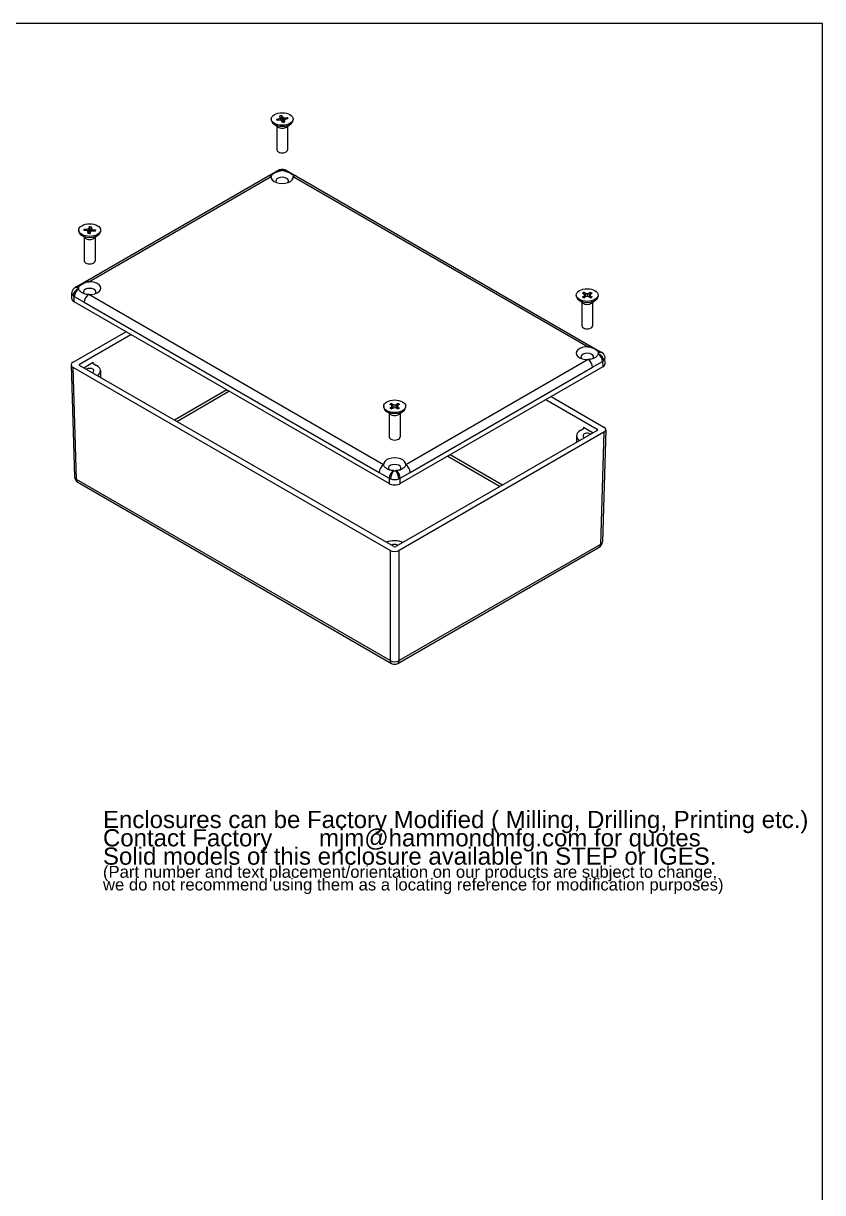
# Model space of a CAD drawing. Header units: millimetres. Extents: x 27 to 809, y 29 to 620.
# Drawn here: x 558 to 809.2, y 252.6 to 620.2 of the extents above; entities that cross this region are included whole.
import ezdxf

# ---------------------------------------------------------------- set-up
doc = ezdxf.new("R2010")
doc.units = ezdxf.units.MM
doc.header["$LTSCALE"] = 3
for name, color, linetype, lineweight in [('Sketch Geometry (ANSI)', 7, 'Continuous', 9), ('Symbol (ANSI)', 7, 'Continuous', 9), ('Visible (ANSI)', 7, 'Continuous', 9), ('Visible Narrow (ANSI)', 7, 'Continuous', 9)]:
    doc.layers.add(name, color=color, linetype=linetype, lineweight=lineweight)
doc.styles.add('Note Text (ANSI)', font='arial.ttf')
doc.styles.add('Text Style20', font='arial.ttf')

# ---------------------------------------------------------------- blocks, each defined once
blk = doc.blocks.new('Title Blocks HAMMOND')
at = {"layer": 'Sketch Geometry (ANSI)'}
for p, q in [((270, 206.73), (9.35, 206.73)), ((270, 36.2), (270, 206.73))]:
    blk.add_line(p, q, dxfattribs=at)
at = {"layer": 'Symbol (ANSI)', "style": 'Text Style20'}
blk.add_attdef('<TITLE>_001', (232.37, 16.35), '', height=5, dxfattribs=at)

msp = doc.modelspace()

# ---------------------------------------------------------------- linework, layer by layer
at = {"layer": 'Visible (ANSI)'}
for p, q in [((635.935, 590.168), (635.935, 589.8569)), ((638.0317, 587.6232), (636.6593, 588.64)), ((637.5636, 590.1085), (638.2271, 590.2086)), ((638.4069, 589.8114), (637.7434, 589.7113)), ((638.2271, 590.2086), (638.6821, 590.3985)), ((638.2271, 590.2086), (638.2623, 589.7896)), ((638.9646, 589.7742), (638.4069, 589.8114)), ((638.7464, 590.7206), (638.573, 591.1036)), ((638.6821, 590.3985), (638.7464, 590.7206)), ((638.6821, 590.3985), (638.7989, 589.7853)), ((638.7464, 590.7206), (638.9555, 589.7749)), ((639.2936, 589.5115), (638.9646, 589.7742)), ((639.0935, 590.0294), (639.2284, 589.7313)), ((639.4345, 590.8244), (639.2284, 589.7313)), ((639.2284, 589.7313), (639.6397, 589.4028)), ((639.2611, 591.2075), (639.4345, 590.8244)), ((639.4669, 589.1285), (639.2936, 589.5115)), ((639.4345, 590.8244), (639.7634, 590.5617)), ((639.7634, 590.5617), (639.6397, 589.4028)), ((639.6397, 589.4028), (639.9249, 589.3838)), ((639.7634, 590.5617), (640.3212, 590.5245)), ((640.0459, 589.9374), (639.8781, 589.17)), ((639.9817, 589.6153), (639.8852, 589.1712)), ((640.0459, 589.9374), (639.9817, 589.6153)), ((639.9817, 589.6153), (640.155, 589.2323)), ((640.501, 590.1273), (640.0459, 589.9374)), ((640.3212, 590.5245), (640.9847, 590.6246)), ((640.3212, 590.5245), (640.3276, 590.0549)), ((641.1645, 590.2274), (640.501, 590.1273)), ((640.6963, 587.6232), (642.0687, 588.64)), ((642.793, 590.168), (642.793, 589.8569)), ((637.6749, 587.8875), (637.6749, 580.5036)), ((641.0531, 587.8875), (641.0531, 580.5036)), ((634.8752, 572.1826), (638.0105, 573.9927)), ((640.7175, 573.9927), (643.8528, 572.1826)), ((577.5559, 539.0892), (634.8752, 572.1826)), ((643.8528, 572.1826), (736.5275, 518.6768)), ((575.4067, 555.2219), (575.4067, 554.9108)), ((577.7154, 555.1027), (577.0359, 555.156)), ((577.1317, 555.5629), (577.8113, 555.5095)), ((578.2067, 554.9457), (577.7154, 555.1027)), ((577.8113, 555.5095), (578.3573, 555.5851)), ((577.8113, 555.5095), (577.8156, 555.0707)), ((578.3573, 555.5851), (578.6292, 555.8687)), ((578.3573, 555.5851), (578.5054, 554.4356)), ((578.6292, 555.8687), (578.7216, 556.261)), ((578.6292, 555.8687), (578.8454, 554.7903)), ((578.8454, 554.7903), (578.9173, 555.0956)), ((579.3339, 555.8133), (579.1063, 554.7698)), ((579.4263, 556.2057), (579.3339, 555.8133)), ((579.3339, 555.8133), (579.4647, 555.4981)), ((579.4647, 555.4981), (579.3547, 554.8644)), ((579.4647, 555.4981), (579.9559, 555.3411)), ((579.9559, 555.3411), (579.9305, 554.9287)), ((579.9559, 555.3411), (580.6355, 555.2878)), ((582.2647, 555.2219), (582.2647, 554.9108)), ((577.5034, 552.6771), (576.131, 553.6939)), ((577.1466, 552.9415), (577.1466, 545.5575)), ((578.3375, 554.6305), (578.2067, 554.9457)), ((578.2451, 554.2381), (578.3375, 554.6305)), ((578.3375, 554.6305), (578.431, 554.2073)), ((578.3842, 554.4189), (578.5054, 554.4356)), ((578.5054, 554.4356), (578.8454, 554.7903)), ((579.0422, 554.5751), (578.9498, 554.1828)), ((579.3141, 554.8587), (579.0422, 554.5751)), ((579.1063, 554.7698), (579.1433, 554.6806)), ((579.8601, 554.9343), (579.3141, 554.8587)), ((580.5396, 554.8809), (579.8601, 554.9343)), ((580.168, 552.6771), (581.5404, 553.6939)), ((580.5248, 552.9415), (580.5248, 545.5575)), ((574.4206, 537.2791), (577.5559, 539.0892)), ((573.2246, 533.7351), (573.2752, 535.4084)), ((731.8187, 534.8095), (731.8187, 534.4984)), ((733.9154, 532.2647), (732.543, 533.2815)), ((734.231, 535.1061), (733.7461, 535.3861)), ((733.7461, 534.2329), (734.231, 534.5129)), ((734.4574, 534.8095), (734.231, 535.1061)), ((734.231, 534.5129), (734.4574, 534.8095)), ((734.231, 534.5129), (734.3205, 533.9838)), ((734.249, 535.6764), (734.7339, 535.3965)), ((734.7339, 534.2225), (734.249, 533.9425)), ((734.4574, 534.8095), (734.6125, 534.1524)), ((734.5867, 534.2617), (734.6052, 534.251)), ((734.7339, 535.3965), (734.6052, 534.251)), ((734.6052, 534.251), (734.7288, 534.2195)), ((734.7339, 535.3965), (735.2477, 535.2657)), ((735.2477, 534.3532), (734.7339, 534.2225)), ((735.2477, 535.2657), (735.7615, 535.3965)), ((735.2477, 535.2657), (735.2477, 534.3532)), ((735.7615, 534.2225), (735.2477, 534.3532)), ((735.7615, 535.3965), (736.2464, 535.6764)), ((735.7615, 535.3965), (735.8902, 534.251)), ((736.2464, 533.9425), (735.7615, 534.2225)), ((735.7666, 534.2195), (735.8902, 534.251)), ((736.038, 534.8095), (735.8829, 534.1524)), ((735.8902, 534.251), (735.9087, 534.2617)), ((736.2644, 535.1061), (736.038, 534.8095)), ((736.038, 534.8095), (736.2644, 534.5129)), ((736.2644, 534.5129), (736.1749, 533.9838)), ((736.7493, 535.3861), (736.2644, 535.1061)), ((736.2644, 534.5129), (736.7493, 534.2329)), ((736.58, 532.2647), (737.9524, 533.2815)), ((738.6767, 534.8095), (738.6767, 534.4984)), ((672.9519, 475.5344), (573.9564, 532.6895)), ((733.5586, 532.5291), (733.5586, 525.1451)), ((736.9368, 532.5291), (736.9368, 525.1451)), ((573.6029, 513.7088), (590.2174, 523.3012)), ((575.689, 513.1169), (591.773, 522.403)), ((736.5275, 518.6768), (739.6628, 516.8667)), ((740.8588, 513.3227), (740.8082, 514.996)), ((573.0174, 512.8722), (574.0826, 477.6409)), ((673.3054, 454.5128), (573.6029, 512.076)), ((674.4012, 455.7172), (575.689, 512.7087)), ((576.9902, 511.9574), (579.96, 513.6721)), ((579.96, 513.2639), (581.0277, 512.6474)), ((582.199, 511.0429), (582.2443, 508.924)), ((740.127, 512.2771), (676.4869, 475.5344)), ((673.7027, 500.1601), (673.2178, 500.44)), ((673.9291, 499.8634), (673.7027, 500.1601)), ((673.7207, 500.7304), (674.2056, 500.4504)), ((674.2056, 500.4504), (674.0769, 499.3049)), ((674.2056, 500.4504), (674.7194, 500.3197)), ((674.7194, 500.3197), (675.2331, 500.4504)), ((674.7194, 500.3197), (674.7194, 499.4072)), ((675.2331, 500.4504), (675.7181, 500.7304)), ((675.2331, 500.4504), (675.3618, 499.3049)), ((675.736, 500.1601), (675.5096, 499.8634)), ((676.221, 500.44), (675.736, 500.1601)), ((722.275, 501.9702), (738.3944, 492.6637)), ((723.866, 502.8887), (740.4805, 493.2963)), ((671.2904, 499.8634), (671.2904, 499.5523)), ((673.387, 497.3187), (672.0146, 498.3354)), ((673.0303, 497.583), (673.0303, 490.1991)), ((673.2178, 499.2868), (673.7027, 499.5668)), ((673.7027, 499.5668), (673.9291, 499.8634)), ((673.7027, 499.5668), (673.7922, 499.0378)), ((674.2056, 499.2765), (673.7207, 498.9965)), ((673.9291, 499.8634), (674.0842, 499.2064)), ((674.0584, 499.3156), (674.0769, 499.3049)), ((674.0769, 499.3049), (674.2004, 499.2735)), ((674.7194, 499.4072), (674.2056, 499.2765)), ((675.2331, 499.2765), (674.7194, 499.4072)), ((675.7181, 498.9965), (675.2331, 499.2765)), ((675.2383, 499.2735), (675.3618, 499.3049)), ((675.5096, 499.8634), (675.3546, 499.2064)), ((675.3618, 499.3049), (675.3803, 499.3156)), ((675.5096, 499.8634), (675.736, 499.5668)), ((675.736, 499.5668), (675.6465, 499.0378)), ((675.736, 499.5668), (676.221, 499.2868)), ((676.0517, 497.3187), (677.4241, 498.3354)), ((676.4085, 497.583), (676.4085, 490.1991)), ((678.1484, 499.8634), (678.1484, 499.5523)), ((733.0557, 492.235), (734.088, 492.831)), ((734.088, 493.2392), (737.0931, 491.5042)), ((738.3944, 492.2555), (675.1082, 455.7172)), ((740.4805, 491.6636), (676.1334, 454.5128)), ((731.8844, 490.6305), (731.8382, 488.4703)), ((741.066, 492.4598), (740.0008, 457.2285)), ((575.0817, 475.9693), (673.7194, 419.0208)), ((675.7194, 419.0208), (739.0017, 455.5569))]:
    msp.add_line(p, q, dxfattribs=at)
for centre, start, end in [((576.0817, 477.7014), 181.731699, 240), ((738.0017, 457.289), 300, 358.268301), ((674.7194, 420.7529), 240, 300)]:
    msp.add_arc(centre, 2, start, end, dxfattribs=at)
for centre, major_axis in [((639.364, 590.168), (-3.429, 0)), ((578.8357, 555.2219), (3.429, 0)), ((735.2477, 534.8095), (-3.429, 0)), ((674.7194, 499.8634), (-3.429, 0))]:
    msp.add_ellipse(centre, major_axis=major_axis, ratio=0.57735027, dxfattribs=at)
for centre, major_axis, ratio, start_param, end_param in [((639.364, 589.8569), (3.429, 0), 0.57735027, 3.14159265, 6.28318531), ((639.364, 590.168), (-1.8034, 0), 0.57735027, 0.05709701, 0.45406456), ((639.364, 590.168), (1.8034, 0), 0.57735027, 1.62789334, 2.02486089), ((639.364, 589.131), (1.5795, 0), 0.57735027, 1.74291991, 1.86570362), ((639.364, 590.168), (-1.8034, 0), 0.57735027, 1.62789334, 2.02486089), ((639.364, 590.168), (1.8034, 0), 0.57735027, 0.05709701, 0.45406456), ((639.364, 588.2226), (-1.6891, 0), 0.57735027, 0.66197837, 2.47961428), ((639.364, 580.5036), (1.6891, 0), 0.57735027, 3.14159265, 6.28318531), ((639.364, 571.922), (3.5, 0), 0.57735027, 1.49739161, 1.64420104), ((639.364, 571.922), (3.5, 0), 0.57735027, 3.06157147, 6.36320649), ((639.364, 570.6972), (2, 0), 0.57735027, 5.82542319, 9.88254008), ((578.8357, 555.2219), (-1.8034, 0), 0.57735027, 5.94954092, 6.34650847), ((578.8357, 555.2219), (1.8034, 0), 0.57735027, 1.23715194, 1.63411949), ((578.8357, 554.1849), (1.5795, 0), 0.57735027, 1.35554667, 1.51909291), ((578.8357, 555.2219), (1.8034, 0), 0.57735027, 5.94954092, 6.34650847), ((578.8357, 554.9108), (3.429, 0), 0.57735027, 3.14159265, 6.28318531), ((578.8357, 553.2766), (-1.6891, 0), 0.57735027, 0.66197837, 2.47961428), ((578.8357, 555.2219), (-1.8034, 0), 0.57735027, 1.23715194, 1.63411949), ((578.8357, 545.5575), (1.6891, 0), 0.57735027, 3.14159265, 6.28318531), ((578.8357, 536.9759), (-3.5, 0), 0.57735027, 6.20978059, 6.35659002), ((578.8357, 535.7512), (2, 0), 0.57735027, 5.82542319, 9.90319989), ((578.8357, 536.9759), (3.5, 0), 0.57735027, 4.63236779, 7.93400282), ((575.725, 533.7099), (-2.5008, 0), 0.57717444, 6.26573733, 7.06843118), ((735.2477, 534.4984), (3.429, 0), 0.57735027, 3.14159265, 6.28318531), ((735.2477, 534.8095), (1.8034, 0), 0.57735027, 2.15771072, 2.55467826), ((735.2477, 534.8095), (-1.8034, 0), 0.57735027, 0.58691439, 0.98388194), ((735.2477, 534.8095), (1.8034, 0), 0.57735027, 0.58691439, 0.98388194), ((735.2477, 534.8095), (-1.8034, 0), 0.57735027, 2.15771072, 2.55467826), ((735.2477, 532.8642), (-1.6891, 0), 0.57735027, 0.66197837, 2.47961428), ((735.2477, 525.1451), (1.6891, 0), 0.57735027, 3.14159265, 6.28318531), ((735.2477, 516.5635), (-3.5, 0), 0.57735027, 4.63236779, 7.93400282), ((735.2477, 515.3388), (2, 0), 0.57735027, 5.80476338, 9.88254008), ((735.2477, 516.5635), (3.5, 0), 0.57735027, 6.20978059, 6.35659002), ((575.0177, 512.8924), (-2.0006, 0), 0.57717444, 5.49793944, 7.06843118), ((576.0427, 512.9128), (-0.5002, 0), 0.57717444, 5.49793944, 7.06843118), ((578.8357, 511.0144), (1.321, 0), 0.57735027, 5.38399136, 8.75317558), ((580.3137, 513.468), (-0.5002, 0), 0.57717444, 5.49793944, 7.06843118), ((578.1993, 511.0144), (4, 0), 0.57735027, 5.57285763, 7.06858347), ((738.3584, 513.2975), (2.5008, 0), 0.57717444, 5.49793944, 6.30063329), ((674.7194, 499.8634), (1.8034, 0), 0.57735027, 2.15771072, 2.55467826), ((674.7194, 499.8634), (1.8034, 0), 0.57735027, 0.58691439, 0.98388194), ((674.7194, 499.5523), (3.429, 0), 0.57735027, 3.14159265, 6.28318531), ((674.7194, 499.8634), (-1.8034, 0), 0.57735027, 0.58691439, 0.98388194), ((674.7194, 497.9181), (-1.6891, 0), 0.57735027, 0.66197837, 2.47961428), ((674.7194, 499.8634), (-1.8034, 0), 0.57735027, 2.15771072, 2.55467826), ((733.7343, 493.0351), (0.5002, 0), 0.57717444, 5.49793944, 7.06843118), ((738.0407, 492.4596), (0.5002, 0), 0.57717444, 5.49793944, 7.06843118), ((739.0656, 492.48), (2.0006, 0), 0.57717444, 5.49793944, 7.06843118), ((674.7194, 490.1991), (1.6891, 0), 0.57735027, 3.14159265, 6.28318531), ((735.8841, 490.602), (-4, 0), 0.57735027, 5.49778714, 7.00604271), ((735.2477, 490.602), (-1.321, 0), 0.57735027, 3.77500591, 7.22056838), ((674.7194, 481.6175), (-3.5, 0), 0.57735027, 3.06157147, 6.36320649), ((674.7194, 480.3927), (2, 0), 0.57735027, 5.80476338, 9.90319989), ((674.7194, 481.6175), (-3.5, 0), 0.57735027, 1.49739161, 1.64420104), ((674.7194, 476.5555), (2.5, 0), 0.57752615, 3.92714311, 5.49763485), ((674.7194, 455.2886), (-4, 0), 0.57735027, 3.98953158, 5.42271665), ((674.7194, 455.656), (1.321, 0), 0.57735027, 0.63341326, 2.46999027), ((674.7194, 455.3296), (-2, 0), 0.57752615, 0.78555046, 2.3560422), ((674.7547, 455.9214), (0.5, 0), 0.57752615, 3.92714311, 5.49763485)]:
    msp.add_ellipse(centre, major_axis=major_axis, ratio=ratio, start_param=start_param, end_param=end_param, dxfattribs=at)
for points, degree in [([(637.5636, 590.1085), (637.5768, 590.0442), (637.5901, 589.9806)], 2), ([(639.2611, 591.2075), (639.171, 590.5874), (639.0935, 590.0294)], 2), ([(640.9847, 590.6246), (640.9624, 590.4049), (640.9396, 590.1934)], 2), ([(639.6207, 573.9373), (639.6734, 573.935), (639.725, 573.9315), (639.7763, 573.9262)], 3), ([(577.1317, 555.5629), (577.1591, 555.3496), (577.1868, 555.1442)], 2), ([(578.7216, 556.261), (578.8259, 555.6477), (578.9173, 555.0956)], 2), ([(580.6355, 555.2878), (580.6026, 555.109), (580.5698, 554.936)], 2), ([(575.3451, 537.1241), (575.349, 537.1545), (575.3544, 537.184), (575.3618, 537.2126)], 3), ([(734.249, 535.6764), (734.2419, 535.3804), (734.2369, 535.0985)], 2), ([(736.2464, 535.6764), (736.2535, 535.3804), (736.2585, 535.0985)], 2), ([(738.7383, 516.4153), (738.7344, 516.3849), (738.729, 516.3548), (738.7216, 516.3241)], 3), ([(673.7207, 500.7304), (673.7136, 500.4343), (673.7085, 500.1524)], 2), ([(675.7181, 500.7304), (675.7251, 500.4343), (675.7302, 500.1524)], 2), ([(674.4627, 479.6022), (674.41, 479.6044), (674.3584, 479.6072), (674.3071, 479.6104)], 3)]:
    msp.add_open_spline(points, degree=degree, dxfattribs=at)
for points, knots in [([(635.8752, 572.0835), (635.8855, 572.1576), (635.908, 572.2272), (635.9944, 572.4069), (636.0763, 572.5124), (636.3832, 572.8196), (636.6709, 573.0144), (637.2897, 573.3716), (637.6674, 573.5611), (638.2779, 573.7835), (638.4882, 573.8467), (638.7845, 573.9046), (638.8679, 573.9175), (638.9517, 573.9262)], [0.524879459, 0.524879459, 0.524879459, 0.524879459, 0.563844624, 0.563844624, 0.629482993, 0.629482993, 0.760759732, 0.760759732, 0.892036471, 0.892036471, 0.957674841, 0.957674841, 0.983201686, 0.983201686, 0.983201686, 0.983201686]), ([(638.0105, 573.9927), (638.0409, 574.0103), (638.0712, 574.0269), (638.1314, 574.0584), (638.1613, 574.0732), (638.2208, 574.1014), (638.2503, 574.1147), (638.3092, 574.1399), (638.3384, 574.1517), (638.3965, 574.1741), (638.4255, 574.1847), (638.4542, 574.1946)], [-0.78524587, -0.78524587, -0.78524587, -0.78524587, -0.736018524, -0.736018524, -0.686791179, -0.686791179, -0.637563833, -0.637563833, -0.588336487, -0.588336487, -0.539109141, -0.539109141, -0.539109141, -0.539109141]), ([(638.4542, 574.1946), (638.5803, 574.2382), (638.7035, 574.2703), (638.9464, 574.3173), (639.0662, 574.3322), (639.3047, 574.3471), (639.4234, 574.3471), (639.6619, 574.3322), (639.7816, 574.3173), (640.0246, 574.2703), (640.1478, 574.2382), (640.2738, 574.1946)], [-0.53910914, -0.53910914, -0.53910914, -0.53910914, -0.32346548, -0.32346548, -0.10782183, -0.10782183, 0.10782183, 0.10782183, 0.32346548, 0.32346548, 0.53910914, 0.53910914, 0.53910914, 0.53910914]), ([(638.9517, 573.9262), (638.9792, 573.9291), (639.0068, 573.9314), (639.0587, 573.9349), (639.083, 573.9362), (639.1073, 573.9373)], [0, 0, 0, 0, 0.0083440762, 0.0083440762, 0.0156666367, 0.0156666367, 0.0156666367, 0.0156666367]), ([(639.7763, 573.9262), (639.8601, 573.9175), (639.9435, 573.9046), (640.2399, 573.8467), (640.4501, 573.7835), (641.0607, 573.5611), (641.4383, 573.3716), (642.0572, 573.0144), (642.3449, 572.8196), (642.6518, 572.5124), (642.7336, 572.4069), (642.8201, 572.2272), (642.8425, 572.1576), (642.8528, 572.0835)], [0.538317778, 0.538317778, 0.538317778, 0.538317778, 0.563844624, 0.563844624, 0.629482993, 0.629482993, 0.760759732, 0.760759732, 0.892036471, 0.892036471, 0.957674841, 0.957674841, 0.996640005, 0.996640005, 0.996640005, 0.996640005]), ([(640.2738, 574.1946), (640.3026, 574.1847), (640.3315, 574.1741), (640.3897, 574.1517), (640.4189, 574.1399), (640.4777, 574.1147), (640.5073, 574.1014), (640.5668, 574.0732), (640.5967, 574.0584), (640.6569, 574.0269), (640.6871, 574.0103), (640.7175, 573.9927)], [0.539109141, 0.539109141, 0.539109141, 0.539109141, 0.588336487, 0.588336487, 0.637563833, 0.637563833, 0.686791179, 0.686791179, 0.736018524, 0.736018524, 0.78524587, 0.78524587, 0.78524587, 0.78524587]), ([(573.2752, 535.4084), (573.2791, 535.5388), (573.295, 535.6684), (573.3478, 535.9173), (573.3846, 536.0367), (573.4735, 536.2596), (573.5254, 536.3633), (573.6384, 536.5534), (573.6994, 536.6399), (573.8256, 536.7967), (573.8907, 536.867), (573.9564, 536.9304)], [0.017447978, 0.017447978, 0.017447978, 0.017447978, 0.121780211, 0.121780211, 0.226112444, 0.226112444, 0.330444676, 0.330444676, 0.434776909, 0.434776909, 0.539109141, 0.539109141, 0.539109141, 0.539109141]), ([(573.9564, 536.9304), (573.9874, 536.9603), (574.0186, 536.9887), (574.0809, 537.0426), (574.1121, 537.0682), (574.1743, 537.1167), (574.2054, 537.1396), (574.2673, 537.1832), (574.2982, 537.2039), (574.3596, 537.243), (574.3902, 537.2615), (574.4206, 537.2791)], [0.539109141, 0.539109141, 0.539109141, 0.539109141, 0.588336487, 0.588336487, 0.637563833, 0.637563833, 0.686791179, 0.686791179, 0.736018524, 0.736018524, 0.78524587, 0.78524587, 0.78524587, 0.78524587]), ([(575.3618, 536.7365), (575.3578, 536.7529), (575.3544, 536.7692), (575.349, 536.7996), (575.3469, 536.8137), (575.3451, 536.8277)], [0, 0, 0, 0, 0.0083440762, 0.0083440762, 0.0156666367, 0.0156666367, 0.0156666367, 0.0156666367]), ([(575.3618, 537.2126), (575.3739, 537.2592), (575.3908, 537.3042), (575.4661, 537.4609), (575.5479, 537.5663), (575.8549, 537.8736), (576.1425, 538.0683), (576.7614, 538.4256), (577.139, 538.615), (577.7496, 538.8374), (577.9598, 538.9006), (578.2999, 538.9671), (578.4275, 538.9842), (578.5559, 538.9902)], [0.538317778, 0.538317778, 0.538317778, 0.538317778, 0.563844624, 0.563844624, 0.629482993, 0.629482993, 0.760759732, 0.760759732, 0.892036471, 0.892036471, 0.957674841, 0.957674841, 0.996640005, 0.996640005, 0.996640005, 0.996640005]), ([(578.5559, 534.9617), (578.4275, 534.9676), (578.2999, 534.9764), (577.9598, 535.0098), (577.7496, 535.041), (577.139, 535.173), (576.7614, 535.3158), (576.1425, 535.6731), (575.8549, 535.9145), (575.5479, 536.3122), (575.4661, 536.4495), (575.3908, 536.6351), (575.3739, 536.6864), (575.3618, 536.7365)], [0.524879459, 0.524879459, 0.524879459, 0.524879459, 0.563844624, 0.563844624, 0.629482993, 0.629482993, 0.760759732, 0.760759732, 0.892036471, 0.892036471, 0.957674841, 0.957674841, 0.983201686, 0.983201686, 0.983201686, 0.983201686]), ([(735.5275, 518.5778), (735.6559, 518.5718), (735.7835, 518.5547), (736.1235, 518.4882), (736.3338, 518.425), (736.9444, 518.2026), (737.322, 518.0132), (737.9409, 517.6559), (738.2285, 517.4612), (738.5355, 517.1539), (738.6173, 517.0485), (738.6926, 516.8918), (738.7095, 516.8468), (738.7216, 516.8001)], [0.524879459, 0.524879459, 0.524879459, 0.524879459, 0.563844624, 0.563844624, 0.629482993, 0.629482993, 0.760759732, 0.760759732, 0.892036471, 0.892036471, 0.957674841, 0.957674841, 0.983201686, 0.983201686, 0.983201686, 0.983201686]), ([(738.7216, 516.3241), (738.7095, 516.274), (738.6926, 516.2226), (738.6173, 516.0371), (738.5355, 515.8997), (738.2285, 515.502), (737.9409, 515.2607), (737.322, 514.9034), (736.9444, 514.7606), (736.3338, 514.6286), (736.1235, 514.5974), (735.7835, 514.564), (735.6559, 514.5552), (735.5275, 514.5493)], [0.538317778, 0.538317778, 0.538317778, 0.538317778, 0.563844624, 0.563844624, 0.629482993, 0.629482993, 0.760759732, 0.760759732, 0.892036471, 0.892036471, 0.957674841, 0.957674841, 0.996640005, 0.996640005, 0.996640005, 0.996640005]), ([(738.7216, 516.8001), (738.7256, 516.7848), (738.7289, 516.7693), (738.7344, 516.7397), (738.7365, 516.7258), (738.7383, 516.7117)], [0, 0, 0, 0, 0.0083440762, 0.0083440762, 0.0156666367, 0.0156666367, 0.0156666367, 0.0156666367]), ([(739.6628, 516.8667), (739.6932, 516.8491), (739.7238, 516.8306), (739.7852, 516.7914), (739.8161, 516.7708), (739.878, 516.7272), (739.9091, 516.7042), (739.9713, 516.6557), (740.0025, 516.6302), (740.0648, 516.5763), (740.0959, 516.5479), (740.1269, 516.518)], [-0.78524587, -0.78524587, -0.78524587, -0.78524587, -0.736018524, -0.736018524, -0.686791179, -0.686791179, -0.637563833, -0.637563833, -0.588336487, -0.588336487, -0.539109141, -0.539109141, -0.539109141, -0.539109141]), ([(740.1269, 516.518), (740.1927, 516.4546), (740.2578, 516.3843), (740.384, 516.2275), (740.4449, 516.141), (740.5579, 515.9509), (740.6099, 515.8472), (740.6988, 515.6242), (740.7356, 515.5049), (740.7884, 515.256), (740.8043, 515.1264), (740.8082, 514.996)], [-0.539109141, -0.539109141, -0.539109141, -0.539109141, -0.434776909, -0.434776909, -0.330444676, -0.330444676, -0.226112444, -0.226112444, -0.121780211, -0.121780211, -0.017447978, -0.017447978, -0.017447978, -0.017447978]), ([(674.3071, 479.6104), (674.2233, 479.6156), (674.1399, 479.6222), (673.8435, 479.6513), (673.6332, 479.6826), (673.0227, 479.8146), (672.645, 479.9573), (672.0262, 480.3146), (671.7385, 480.556), (671.4316, 480.9537), (671.3498, 481.0911), (671.2633, 481.3039), (671.2409, 481.3818), (671.2306, 481.4559)], [0.538317778, 0.538317778, 0.538317778, 0.538317778, 0.563844624, 0.563844624, 0.629482993, 0.629482993, 0.760759732, 0.760759732, 0.892036471, 0.892036471, 0.957674841, 0.957674841, 0.996640005, 0.996640005, 0.996640005, 0.996640005]), ([(675.1317, 479.6104), (675.1042, 479.6087), (675.0766, 479.6071), (675.0247, 479.6044), (675.0004, 479.6032), (674.976, 479.6022)], [0, 0, 0, 0, 0.0083440762, 0.0083440762, 0.0156666367, 0.0156666367, 0.0156666367, 0.0156666367]), ([(678.2082, 481.4559), (678.1979, 481.3818), (678.1754, 481.3039), (678.089, 481.0911), (678.0071, 480.9537), (677.7002, 480.556), (677.4125, 480.3146), (676.7937, 479.9573), (676.416, 479.8146), (675.8055, 479.6826), (675.5952, 479.6513), (675.2989, 479.6222), (675.2154, 479.6156), (675.1317, 479.6104)], [0.524879459, 0.524879459, 0.524879459, 0.524879459, 0.563844624, 0.563844624, 0.629482993, 0.629482993, 0.760759732, 0.760759732, 0.892036471, 0.892036471, 0.957674841, 0.957674841, 0.983201686, 0.983201686, 0.983201686, 0.983201686])]:
    msp.add_open_spline(points, degree=3, knots=knots, dxfattribs=at)
at = {"layer": 'Visible Narrow (ANSI)'}
for p, q in [((578.5559, 538.9902), (635.8752, 572.0835)), ((642.8528, 572.0835), (735.5275, 518.5778)), ((573.9564, 532.6895), (574.0066, 534.351)), ((574.0066, 534.351), (577.1419, 532.5408)), ((671.2306, 481.4559), (578.5559, 534.9617)), ((577.1419, 532.5408), (669.8166, 479.0351)), ((574.6677, 476.8565), (573.6029, 512.076)), ((575.7016, 512.7015), (575.689, 513.1169)), ((579.9726, 513.2566), (579.96, 513.6721)), ((735.5275, 514.5493), (678.2082, 481.4559)), ((679.6222, 479.0351), (736.9415, 512.1284)), ((736.9415, 512.1284), (740.0768, 513.9386)), ((740.0768, 513.9386), (740.127, 512.2771)), ((621.9243, 504.9952), (605.4867, 495.505)), ((606.1876, 495.1003), (622.6251, 504.5906)), ((734.088, 493.2392), (734.0754, 492.8238)), ((738.3944, 492.6637), (738.3818, 492.2482)), ((740.4805, 491.6636), (739.4157, 456.4441)), ((691.4229, 484.1577), (707.8958, 474.6471)), ((708.5967, 475.0518), (692.1238, 484.5624)), ((669.8166, 479.0351), (672.9519, 477.2249)), ((676.4869, 477.2249), (679.6222, 479.0351)), ((673.3054, 419.908), (574.6677, 476.8565)), ((672.9519, 477.2249), (672.9519, 475.5344)), ((676.4869, 475.5344), (676.4869, 477.2249)), ((739.4157, 456.4441), (676.1334, 419.908)), ((673.3054, 454.5128), (673.3054, 419.908)), ((676.1334, 419.908), (676.1334, 454.5128))]:
    msp.add_line(p, q, dxfattribs=at)
for centre, major_axis, ratio, start_param, end_param in [((639.0105, 572.2607), (-1, 1.7321), 0.57735027, 5.539385, 6.28318531), ((639.1073, 572.3043), (-0.6531, 1.8904), 0.41926026, 5.59395664, 6.28318531), ((639.364, 573.6895), (0.5, 0), 0.57752615, 1.03168719, 2.10990547), ((639.6207, 572.3043), (0.6531, 1.8904), 0.41926026, 0, 0.68922866), ((639.7175, 572.2607), (1, 1.7321), 0.57735027, 0, 0.74380031), ((635.8752, 570.4505), (-1, 1.7321), 0.57735027, 5.49778714, 6.28318531), ((642.8528, 570.4505), (1, 1.7321), 0.57735027, 0, 0.78539816), ((575.3451, 535.1947), (1.3887, 1.4393), 0.70063364, 0.94271507, 2.49233227), ((575.3451, 535.4911), (-1.3887, 1.4393), 0.70063364, 5.34047024, 6.28318531), ((575.4206, 535.1388), (-1, -1.7321), 0.57735027, 3.96858867, 5.48033385), ((575.4206, 535.547), (-1, 1.7321), 0.57735027, 5.539385, 6.28318531), ((575.7743, 536.9759), (-0.5002, 0), 0.57717444, 5.74407617, 6.82229445), ((578.5559, 537.3572), (-1, 1.7321), 0.57735027, 5.49778714, 6.28318531), ((575.7743, 535.3429), (-2.4993, 0.0604), 0.57723072, 6.27969571, 6.83625283), ((575.7743, 535.3429), (-2.4993, 0.0604), 0.57723072, 0.55306752, 0.79920425), ((578.5559, 533.3287), (-1, -1.7321), 0.57735027, 3.92699082, 5.48033385), ((735.5275, 516.9448), (1, 1.7321), 0.57735027, 0, 0.78539816), ((738.6628, 515.1346), (1, 1.7321), 0.57735027, 0, 0.74380031), ((738.6628, 514.7264), (1, -1.7321), 0.57735027, 0.80285146, 2.31459663), ((738.7383, 515.0787), (1.3887, 1.4393), 0.70063364, 0, 0.94271507), ((738.3091, 516.5635), (0.5002, 0), 0.57717444, 5.74407617, 6.82229445), ((738.7383, 514.7823), (1.3887, -1.4393), 0.70063364, 0.64926039, 2.19887758), ((738.3091, 514.9305), (2.4993, 0.0604), 0.57723072, 5.73011778, 6.2866749), ((735.5275, 512.9163), (-1, 1.7321), 0.57735027, 3.94444411, 5.49778714), ((738.3091, 514.9305), (2.4993, 0.0604), 0.57723072, 5.48398105, 5.73011778), ((671.2306, 479.8229), (1, 1.7321), 0.57735027, 0.78539816, 2.3387412), ((674.3659, 478.0128), (-1, -1.7321), 0.57735027, 3.96858867, 5.48033385), ((674.4627, 477.9692), (-0.6531, -1.8904), 0.41926026, 3.83082132, 5.38043851), ((674.7194, 479.85), (-0.5, 0), 0.57752615, 1.03168719, 2.10990547), ((674.976, 477.9692), (-0.6531, 1.8904), 0.41926026, 4.04433945, 5.59395664), ((675.0729, 478.0128), (1, -1.7321), 0.57735027, 0.80285146, 2.31459663), ((678.2082, 479.8229), (1, -1.7321), 0.57735027, 0.80285146, 2.35619449), ((576.0817, 477.7014), (-1.9991, -0.0604), 0.57717444, 0, 0.76779789), ((576.0817, 477.7014), (-1, -1.7321), 0.57735027, 5.51524044, 6.28318531), ((674.7194, 478.217), (2.5, 0), 0.5611254, 3.92714311, 4.17327984), ((674.7194, 478.217), (2.5, 0), 0.5611254, 4.17327984, 5.25149812), ((674.7194, 478.217), (2.5, 0), 0.5611254, 5.25149812, 5.49763485), ((738.0017, 457.289), (1, -1.7321), 0.57735027, 0, 0.76794487), ((738.0017, 457.289), (1.9991, -0.0604), 0.57717444, 5.51538742, 6.28318531), ((674.7194, 420.7529), (-2, 0), 0.59732368, 0.78555046, 2.3560422), ((674.7194, 420.7529), (-1, -1.7321), 0.57735027, 5.51524044, 6.28318531), ((674.7194, 420.7529), (1, -1.7321), 0.57735027, 0, 0.76794487)]:
    msp.add_ellipse(centre, major_axis=major_axis, ratio=ratio, start_param=start_param, end_param=end_param, dxfattribs=at)

# ---------------------------------------------------------------- block references
at = {"xscale": 3, "yscale": 3, "zscale": 3}
msp.add_blockref('Title Blocks HAMMOND', (-0.7465, 0.0374), dxfattribs=at)

# ---------------------------------------------------------------- texts
at = {"layer": 'Symbol (ANSI)', "color": 5, "true_color": 0x0000ff, "insert": (583.013, 356.7252), "char_height": 6.0000001, "width": 222.911566, "attachment_point": 4, "line_spacing_factor": 0.639812, "style": 'Note Text (ANSI)'}
msp.add_mtext('{\\H0.9x;Enclosures can be Factory Modified ( Milling, Drilling, Printing etc.)\\PContact Factory       mjm@hammondmfg.com for quotes\\H1.5042x; \\H0.66482x;\\PSolid models of this enclosure available in STEP or IGES.\\H1.571x; \\H0.67192x;\\P\\H0.65789x;(Part number and text placement/orientation on our products are subject to change,\\H1.8285x; \\H0.5469x;\\Pwe do not recommend using them as a locating reference for modification purposes)\\fCalibri|b0|i0|c0|p34;\\H1.5141x; \\H0.66046x;\\P\\H1.4509x; }', dxfattribs=at)

doc.saveas('drawing.dxf')
